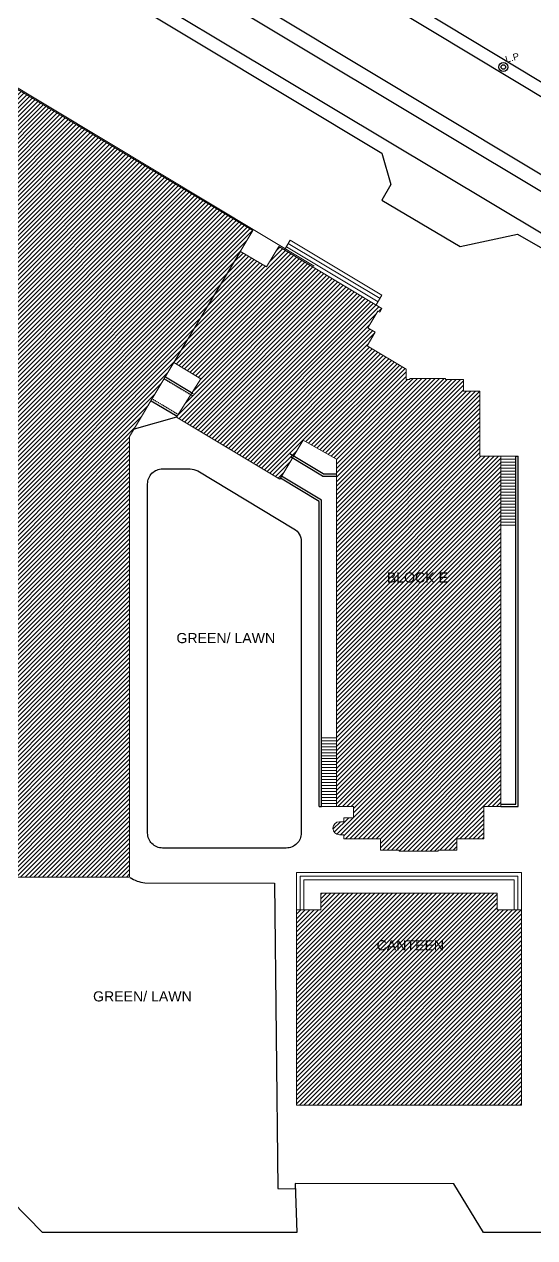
# Model space of a CAD drawing. Header units: inches. Extents: x -110725 to 51121, y 8404 to 44825.
# Drawn here: x -103258 to -101210, y 20284 to 25147 of the extents above; entities that cross this region are included whole.
import ezdxf
from ezdxf.enums import TextEntityAlignment as Align

# ---------------------------------------------------------------- set-up
doc = ezdxf.new("R2010")
doc.units = ezdxf.units.IN
doc.header["$LTSCALE"] = 0.1
doc.header["$MEASUREMENT"] = 0
doc.linetypes.add('DASHED', pattern=[0.75, 0.5, -0.25])
for name, color, linetype in [('building', 6, 'Continuous'), ('GFW', 5, 'Continuous'), ('GREEN BELT', 80, 'Continuous'), ('POLE', 7, 'Continuous'), ('road', 8, 'Continuous'), ('SEAL', 7, 'Continuous')]:
    doc.layers.add(name, color=color, linetype=linetype)
for name, color, linetype, lineweight in [('stair', 5, 'Continuous', 0), ('terj block plan', 30, 'Continuous', 0), ('TEXT', 3, 'Continuous', 0), ('WINDOW', 5, 'Continuous', 18)]:
    doc.layers.add(name, color=color, linetype=linetype, lineweight=lineweight)
doc.styles.add('as', font='arial.ttf')
doc.styles.add('MONOTXT', font='@Arial Unicode MS')
pattern_1 = [(45, (-42678.862, 12000), (-8.8388348, 8.8388348), [])]

# ---------------------------------------------------------------- blocks, each defined once
blk = doc.blocks.new('LP')
at = {"layer": 'POLE', "linetype": 'Continuous'}
for radius in [2.24, 1.12]:
    blk.add_circle((39544.58, 18392.87), radius, dxfattribs=at)
at = {"layer": 'SEAL', "color": 7, "linetype": 'Continuous', "lineweight": 25, "style": 'MONOTXT'}
blk.add_text('L.P', height=3.36, dxfattribs=at).set_placement((39550.06, 18394.6), align=Align.CENTER)

msp = doc.modelspace()

# ---------------------------------------------------------------- hatches: boundary and pattern name
at = {"layer": 'terj block plan', "linetype": 'Continuous'}
h = msp.add_hatch(dxfattribs=at)
h.set_pattern_fill('ANSI31', color=250, scale=100)
h.set_pattern_definition(pattern_1)
h.paths.add_polyline_path([(-106181.93359, 22375.85422), (-106293.03652, 22190.30912), (-106174.18858, 22119.13066), (-106341.50553, 21857.27501), (-106279.72572, 21820.27486), (-106256.60449, 21858.87796), (-106196.07669, 21822.63024), (-106286.35934, 21671.88371), (-106290.21992, 21674.19583), (-106299.4684, 21658.75349), (-105887.78451, 21412.19449), (-105878.53603, 21427.63683), (-105882.09846, 21429.77038), (-105881.62591, 21431.23581), (-105792.11392, 21580.69556), (-105729.00183, 21542.8975), (-105752.12302, 21504.29165), (-105692.92739, 21468.83918), (-105393.04065, 21969.59631), (-105297.29521, 21913.74776), (-105271.58019, 21898.29662), (-105271.58019, 21737.45053), (-105380.89269, 21737.45053), (-105380.89269, 21617.45053), (-105329.89269, 21617.45053), (-105329.89269, 21460.89746), (-105232.39269, 21460.89746), (-105232.39269, 21451.89746), (-105064.39269, 21451.89746), (-105064.39269, 21460.89746), (-104966.89269, 21460.89746), (-104966.89269, 21527.45053), (-104950.39269, 21527.45053), (-104950.39269, 21522.95053), (-104845.39269, 21522.95053), (-104845.39269, 21527.45053), (-104808.89269, 21527.45053), (-104808.89269, 21248.45053), (-104026.89269, 21248.45053), (-104026.89269, 21527.45053), (-103990.39269, 21527.45053), (-103990.39269, 21522.95053), (-103885.39269, 21522.95053), (-103885.39269, 21527.45053), (-103868.89269, 21527.45053), (-103868.89269, 21460.89746), (-103771.39269, 21460.89746), (-103771.39269, 21451.89746), (-103603.39269, 21451.89746), (-103603.39269, 21460.89746), (-103505.89269, 21460.89746), (-103505.89269, 21617.45053), (-103454.89269, 21617.45053), (-103454.89269, 21728.45053), (-102834.7655, 21728.45053), (-102834.7655, 23494.36418), (-102340.29938, 24319.92255), (-104903.74755, 25857.0419), (-105742.37073, 24454.00058), (-105612.01058, 24375.9217), (-105460.90949, 24447.24725), (-105433.51552, 24492.83848), (-105288.5427, 24406.00529), (-104815.05001, 25193.62044), (-104289.64164, 24878.92841), (-104392.14676, 24700.8616), (-103409.87137, 24112.52871), (-103553.68824, 23863.43058), (-103557.7655, 22010.34223), (-103734.6572, 21833.45053), (-103907.89269, 21833.45053), (-103907.89269, 21866.45053), (-103903.39269, 21866.45053), (-103903.39269, 22041.95053), (-103907.89269, 22041.95053), (-103907.89269, 22082.45053), (-103987.39269, 22082.45053), (-103987.39269, 22086.95053), (-104044.39269, 22086.95053), (-104044.39269, 22082.45053), (-104101.39269, 22082.45053), (-104101.39269, 22086.95053), (-104186.14269, 22086.95053), (-104186.14269, 22234.17364), (-104649.64269, 22234.17364), (-104649.64269, 22086.95053), (-104848.39269, 22086.95053), (-104848.39269, 22082.45053), (-104927.89269, 22082.45053), (-104927.89269, 21844.76308), (-105185.59938, 22000.86433), (-105110.06506, 22126.97305), (-106009.98596, 22665.99133)])
h = msp.add_hatch(dxfattribs=at)
h.set_pattern_fill('ANSI31', color=250, scale=100)
h.set_pattern_definition(pattern_1)
edge = h.paths.add_edge_path()
edge.add_line((-101975.36569, 21882.4645), (-101828.36569, 21882.4645))
edge.add_line((-101828.36569, 21882.4645), (-101828.36569, 21837.41693))
edge.add_line((-101828.36569, 21837.41693), (-101753.36569, 21837.41693))
edge.add_line((-101753.36569, 21837.41693), (-101753.36569, 21832.91693))
edge.add_line((-101753.36569, 21832.91693), (-101597.36569, 21832.91693))
edge.add_line((-101597.36569, 21832.91693), (-101597.36569, 21837.41693))
edge.add_line((-101597.36569, 21837.41693), (-101522.36569, 21837.41693))
edge.add_line((-101522.36569, 21837.41693), (-101522.36569, 21882.4645))
edge.add_line((-101522.36569, 21882.4645), (-101414.36569, 21882.4645))
edge.add_line((-101414.36569, 21882.4645), (-101414.36569, 22011.4645))
edge.add_line((-101414.36569, 22011.4645), (-101345.36569, 22011.4645))
edge.add_line((-101345.36569, 22011.4645), (-101345.36569, 23415.4645))
edge.add_line((-101345.36569, 23415.4645), (-101429.36569, 23415.4645))
edge.add_line((-101429.36569, 23415.4645), (-101429.36569, 23676.46752))
edge.add_line((-101429.36569, 23676.46752), (-101495.36569, 23676.46752))
edge.add_line((-101495.36569, 23676.46752), (-101495.36569, 23722.9645))
edge.add_line((-101495.36569, 23722.9645), (-101567.36569, 23722.9645))
edge.add_line((-101567.36569, 23722.9645), (-101567.36604, 23727.48036))
edge.add_line((-101567.36604, 23727.48036), (-101711.36569, 23727.48036))
edge.add_line((-101711.36569, 23727.48036), (-101711.36569, 23722.9645))
edge.add_line((-101711.36569, 23722.9645), (-101724.86872, 23722.9645))
edge.add_line((-101724.86872, 23722.9645), (-101724.87174, 23764.06481))
edge.add_line((-101724.87174, 23764.06481), (-101882.38869, 23858.42172))
edge.add_line((-101882.38869, 23858.42172), (-101849.94954, 23912.57821))
edge.add_line((-101849.94954, 23912.57821), (-101879.55989, 23930.31324))
edge.add_line((-101879.55989, 23930.31324), (-101839.47911, 23997.23353))
edge.add_line((-101839.47911, 23997.23353), (-101831.75812, 23992.60917))
edge.add_line((-101831.75812, 23992.60917), (-101822.50931, 24008.05131))
edge.add_line((-101822.50931, 24008.05131), (-102236.84856, 24256.21282))
edge.add_line((-102236.84856, 24256.21282), (-102286.17656, 24173.85502))
edge.add_line((-102286.17656, 24173.85502), (-102390.39797, 24236.27817))
edge.add_line((-102390.39797, 24236.27817), (-102657.07828, 23791.02994))
edge.add_line((-102657.07828, 23791.02994), (-102548.97177, 23726.29677))
edge.add_line((-102548.97177, 23726.29677), (-102646.88452, 23571.62046))
edge.add_line((-102646.88452, 23571.62046), (-102232.55069, 23323.44989))
edge.add_line((-102232.55069, 23323.44989), (-102138.47915, 23480.42359))
edge.add_line((-102138.47915, 23480.42359), (-102095.18245, 23454.49043))
edge.add_line((-102095.18245, 23454.49043), (-102005.36569, 23403.4645))
edge.add_line((-102005.36569, 23403.4645), (-102005.36569, 22011.4645))
edge.add_line((-102005.36569, 22011.4645), (-101936.36569, 22011.4645))
edge.add_line((-101936.36569, 22011.4645), (-101936.36569, 21966.4645))
edge.add_line((-101936.36569, 21966.4645), (-101975.36569, 21966.4645))
edge.add_line((-101975.36569, 21966.4645), (-101975.36569, 21950.4645))
edge.add_line((-101975.36569, 21950.4645), (-101993.36569, 21950.4645))
edge.add_arc((-101993.36569, 21924.4645), 26, 90, 270)
edge.add_line((-101993.36569, 21898.4645), (-101975.36569, 21898.4645))
edge.add_line((-101975.36569, 21898.4645), (-101975.36569, 21882.4645))
h = msp.add_hatch(dxfattribs=at)
h.set_pattern_fill('ANSI31', color=250, scale=100)
h.set_pattern_definition(pattern_1)
h.paths.add_polyline_path([(-102165.7655, 21597.56505), (-102068.2655, 21597.56505), (-102068.2655, 21665.06505), (-101360.2655, 21665.06505), (-101360.2655, 21597.56505), (-101262.7655, 21597.56505), (-101262.7655, 20814.56505), (-102165.7655, 20814.56505)])

# ---------------------------------------------------------------- linework, layer by layer
at = {"layer": 'building', "linetype": 'Continuous', "elevation": 1.07221}
for points in [[(-104791.39234, 26412.28881), (-101823.25907, 24630.21928), (-101787.06342, 24504.84813), (-101823.36362, 24442.24849), (-101508.86598, 24255.96789), (-101278.57391, 24304.89283), (-98734.21006, 22848.40715)], [(-101534.82045, 20500.23911), (-102170.61864, 20500.82781), (-102164.70794, 20304.78943), (-103185.09307, 20304.78943), (-103308.64624, 20430.91845), (-103625.48502, 20430.24295), (-103625.48502, 20430.24295), (-103751.20262, 20304.78943), (-105212.1591, 20320.29695), (-105242.02804, 20428.11378), (-105557.97725, 20425.45463), (-105557.97725, 20425.45463), (-105684.34708, 20304.75515), (-108490.37838, 20304.78943), (-108549.56241, 20712.97723), (-108553.92012, 20808.51593), (-106389.11709, 24236.25584), (-106201.85488, 24287.52208), (-106080.77531, 24472.18844), (-106117.53034, 24671.64802), (-105099.67191, 26327.892)], [(-95192.88769, 20304.78943), (-101415.546, 20304.78943), (-101534.82045, 20500.23911)]]:
    msp.add_lwpolyline(points, dxfattribs=at)
at = {"layer": 'GFW', "color": 2}
for p, q in [((-102691.44051, 23733.6565), (-102579.49958, 23666.60809)), ((-102748.79219, 23637.90482), (-102644.57224, 23575.48094)), ((-102646.88452, 23571.62046), (-102817.03831, 23523.96142)), ((-102058.28533, 23344.9645), (-102192.49772, 23425.35068)), ((-102060.77443, 23335.9645), (-102189.40128, 23413.00523)), ((-101285.36569, 22020.4645), (-101285.36569, 23415.4645)), ((-101285.36569, 23415.4645), (-101276.36569, 23415.4645)), ((-101276.36569, 22011.4645), (-101276.36569, 23415.4645)), ((-102058.28533, 23344.9645), (-102005.36569, 23344.9645)), ((-102074.36569, 23233.94999), (-102230.23877, 23327.30978)), ((-102065.36569, 23239.05031), (-102225.6142, 23335.03075)), ((-102060.77443, 23335.9645), (-102005.36569, 23335.9645)), ((-102074.36569, 22011.4645), (-102074.36569, 23233.94999)), ((-102065.36569, 22011.4645), (-102065.36569, 23239.05031)), ((-102074.36569, 22011.4645), (-102065.36569, 22011.4645)), ((-101345.36569, 22020.4645), (-101285.36569, 22020.4645)), ((-101345.36569, 22011.4645), (-101276.36569, 22011.4645))]:
    msp.add_line(p, q, dxfattribs=at)
at = {"layer": 'GFW', "linetype": 'DASHED'}
for p, q in [((-102696.06517, 23725.93559), (-102584.12415, 23658.88712)), ((-102744.16771, 23645.62584), (-102639.94767, 23583.20191))]:
    msp.add_line(p, q, dxfattribs=at)
at = {"layer": 'GREEN BELT', "linetype": 'Continuous'}
for points, elevation in [([(-106238.2142, 27959.75644), (-93529.43276, 20306.28942), (-93195.97838, 20114.87979)], 6.55238), ([(-93195.97838, 20114.87979), (-93012.02361, 20026.27814), (-92995.53473, 20014.59036), (-92999.13466, 20003.42417), (-93114.3777, 20008.92592), (-93683.60861, 20348.01523), (-106267.44161, 27910.4647)], 6.55238), ([(-102774.00957, 21706.15923), (-102253.50927, 21704.19336), (-102240.87733, 20480.70056), (-102167.37953, 20479.40266)], 3.81229)]:
    msp.add_lwpolyline(points, dxfattribs=dict(at, elevation=elevation))
at = {"layer": 'GREEN BELT', "linetype": 'Continuous', "elevation": 27.16259}
msp.add_lwpolyline([(-102175.53525, 23124.94238, -0.2636513242), (-102146.36569, 23073.46924), (-102146.36569, 21905.40873, -0.4142135624), (-102206.36569, 21845.40873), (-102702.7655, 21845.40873, -0.4142135624), (-102762.7655, 21905.40873), (-102762.7655, 23304.85978, -0.4142135624), (-102702.7655, 23364.85978), (-102592.68503, 23364.85978, -0.1357385129), (-102561.85458, 23356.33292), (-102175.53525, 23124.94238)], format="xyb", dxfattribs=at)
at = {"layer": 'GREEN BELT', "linetype": 'Continuous'}
msp.add_arc((-102759.94735, 21841.07343, 27.16259), 135.64508, 237.2813198, 264.04949821, dxfattribs=at)
at = {"layer": 'road', "linetype": 'Continuous'}
for points, elevation in [([(-93752.97041, 20083.63124), (-93978.60744, 20218.94372), (-105547.3429, 27162.757)], 4.40796), ([(-105578.38563, 27109.72141), (-93806.46279, 20058.33929)], 1.42961), ([(-105010.6424, 26513.70008), (-104928.34341, 26528.62687), (-104773.30337, 26477.02846), (-104571.2468, 26336.76517), (-95421.51878, 20864.22481), (-94809.79489, 20463.11896)], 3.21662)]:
    msp.add_lwpolyline(points, dxfattribs=dict(at, elevation=elevation))
at = {"layer": 'stair'}
for p, q in [((-102213.68548, 24242.33941), (-102190.56259, 24280.94436)), ((-102198.2702, 24268.07608), (-101830.2579, 24047.66131)), ((-102190.56259, 24280.94436), (-101822.54974, 24060.52927)), ((-102205.97781, 24255.20779), (-101837.96524, 24034.79286)), ((-101845.67252, 24021.92452), (-101822.54974, 24060.52927)), ((-101345.36569, 23415.4645), (-101285.36569, 23415.4645)), ((-101345.36569, 23403.4645), (-101285.36569, 23403.4645)), ((-101345.36569, 23391.4645), (-101285.36569, 23391.4645)), ((-101345.36569, 23379.4645), (-101285.36569, 23379.4645)), ((-101345.36569, 23367.4645), (-101285.36569, 23367.4645)), ((-101345.36569, 23355.4645), (-101285.36569, 23355.4645)), ((-101345.36569, 23343.4645), (-101285.36569, 23343.4645)), ((-101345.36569, 23331.4645), (-101285.36569, 23331.4645)), ((-101345.36569, 23319.4645), (-101285.36569, 23319.4645)), ((-101345.36569, 23307.4645), (-101285.36569, 23307.4645)), ((-101345.36569, 23295.4645), (-101285.36569, 23295.4645)), ((-101345.36569, 23283.4645), (-101285.36569, 23283.4645)), ((-101345.36569, 23271.4645), (-101285.36569, 23271.4645)), ((-101345.36569, 23259.4645), (-101285.36569, 23259.4645)), ((-101345.36569, 23247.4645), (-101285.36569, 23247.4645)), ((-101345.36569, 23235.4645), (-101285.36569, 23235.4645)), ((-101345.36569, 23223.4645), (-101285.36569, 23223.4645)), ((-101345.36569, 23211.4645), (-101285.36569, 23211.4645)), ((-101345.36569, 23199.4645), (-101285.36569, 23199.4645)), ((-101345.36569, 23187.4645), (-101285.36569, 23187.4645)), ((-101345.36569, 23175.4645), (-101285.36569, 23175.4645)), ((-101345.36569, 23163.4645), (-101285.36569, 23163.4645)), ((-101345.36569, 23151.4645), (-101285.36569, 23151.4645)), ((-101345.36569, 23139.4645), (-101285.36569, 23139.4645)), ((-102005.36569, 22287.4645), (-102065.36569, 22287.4645)), ((-102005.36569, 22275.4645), (-102065.36569, 22275.4645)), ((-102005.36569, 22263.4645), (-102065.36569, 22263.4645)), ((-102005.36569, 22251.4645), (-102065.36569, 22251.4645)), ((-102005.36569, 22239.4645), (-102065.36569, 22239.4645)), ((-102005.36569, 22227.4645), (-102065.36569, 22227.4645)), ((-102005.36569, 22215.4645), (-102065.36569, 22215.4645)), ((-102005.36569, 22203.4645), (-102065.36569, 22203.4645)), ((-102005.36569, 22191.4645), (-102065.36569, 22191.4645)), ((-102005.36569, 22179.4645), (-102065.36569, 22179.4645)), ((-102005.36569, 22167.4645), (-102065.36569, 22167.4645)), ((-102005.36569, 22155.4645), (-102065.36569, 22155.4645)), ((-102005.36569, 22143.4645), (-102065.36569, 22143.4645)), ((-102005.36569, 22131.4645), (-102065.36569, 22131.4645)), ((-102005.36569, 22119.4645), (-102065.36569, 22119.4645)), ((-102005.36569, 22107.4645), (-102065.36569, 22107.4645)), ((-102005.36569, 22095.4645), (-102065.36569, 22095.4645)), ((-102005.36569, 22083.4645), (-102065.36569, 22083.4645)), ((-102005.36569, 22071.4645), (-102065.36569, 22071.4645)), ((-102005.36569, 22059.4645), (-102065.36569, 22059.4645)), ((-102005.36569, 22047.4645), (-102065.36569, 22047.4645)), ((-102005.36569, 22035.4645), (-102065.36569, 22035.4645)), ((-102005.36569, 22023.4645), (-102065.36569, 22023.4645)), ((-102005.36569, 22011.4645), (-102065.36569, 22011.4645))]:
    msp.add_line(p, q, dxfattribs=at)
at = {"layer": 'terj block plan', "linetype": 'Continuous'}
for p, q in [((-104791.39234, 26412.28881, 1.07221), (-101823.25907, 24630.21928, 1.07221)), ((-105063.17948, 25959.6126, 1.07221), (-102095.04622, 24177.54307, 1.07221))]:
    msp.add_line(p, q, dxfattribs=at)
at = {"layer": 'terj block plan', "linetype": 'Continuous', "elevation": 27.16259}
msp.add_lwpolyline([(-103454.89269, 21728.45053), (-102834.7655, 21728.45053), (-102834.7655, 23494.36418), (-102340.29938, 24319.92255), (-104903.74755, 25857.0419)], dxfattribs=at)
at = {"layer": 'terj block plan', "linetype": 'Continuous'}
msp.add_lwpolyline([(-101975.36569, 21882.4645), (-101828.36569, 21882.4645), (-101828.36569, 21837.41693), (-101753.36569, 21837.41693), (-101753.36569, 21832.91693), (-101597.36569, 21832.91693), (-101597.36569, 21837.41693), (-101522.36569, 21837.41693), (-101522.36569, 21882.4645), (-101414.36569, 21882.4645), (-101414.36569, 22011.4645), (-101345.36569, 22011.4645), (-101345.36569, 23415.4645), (-101429.36569, 23415.4645), (-101429.36569, 23676.46752), (-101495.36569, 23676.46752), (-101495.36569, 23722.9645), (-101567.36569, 23722.9645), (-101567.36604, 23727.48036), (-101711.36569, 23727.48036), (-101711.36569, 23722.9645), (-101724.86872, 23722.9645), (-101724.87174, 23764.06481), (-101882.38869, 23858.42172), (-101849.94954, 23912.57821), (-101879.55989, 23930.31324), (-101839.47911, 23997.23353), (-101831.75812, 23992.60917), (-101822.50931, 24008.05131), (-102236.84856, 24256.21282), (-102286.17656, 24173.85502), (-102390.39797, 24236.27817), (-102657.07828, 23791.02994), (-102548.97177, 23726.29677), (-102646.88452, 23571.62046), (-102232.55069, 23323.44989), (-102138.47915, 23480.42359), (-102095.18245, 23454.49043), (-102005.36569, 23403.4645), (-102005.36569, 22011.4645), (-101936.36569, 22011.4645), (-101936.36569, 21966.4645), (-101975.36569, 21966.4645), (-101975.36569, 21950.4645), (-101993.36569, 21950.4645, 1), (-101993.36569, 21898.4645), (-101975.36569, 21898.4645)], format="xyb", close=True, dxfattribs=at)
msp.add_lwpolyline([(-102165.7655, 21597.56505), (-102068.2655, 21597.56505), (-102068.2655, 21665.06505), (-101360.2655, 21665.06505), (-101360.2655, 21597.56505), (-101262.7655, 21597.56505), (-101262.7655, 20814.56505), (-102165.7655, 20814.56505)], close=True, dxfattribs=at)
at = {"layer": 'WINDOW', "color": 2}
for p, q in [((-101262.7655, 21747.56505), (-102165.7655, 21747.56505)), ((-102165.7655, 21597.56505), (-102165.7655, 21747.56505)), ((-101262.7655, 21747.56505), (-102165.7655, 21747.56505)), ((-102165.7655, 21597.56505), (-102165.7655, 21747.56505)), ((-101262.7655, 21597.56505), (-101262.7655, 21747.56505)), ((-101262.7655, 21597.56505), (-101262.7655, 21747.56505)), ((-102165.7655, 21597.56505), (-102165.7655, 21717.56505)), ((-102165.7655, 21597.56505), (-102165.7655, 21717.56505)), ((-102165.7655, 21597.56505), (-102165.7655, 21717.56505)), ((-102165.7655, 21597.56505), (-102165.7655, 21717.56505)), ((-101277.7655, 21732.56505), (-102150.7655, 21732.56505)), ((-102150.7655, 21597.56505), (-102150.7655, 21732.56505)), ((-101277.7655, 21732.56505), (-102150.7655, 21732.56505)), ((-102150.7655, 21597.56505), (-102150.7655, 21732.56505)), ((-101292.7655, 21717.56505), (-102135.7655, 21717.56505)), ((-102135.7655, 21597.56505), (-102135.7655, 21717.56505)), ((-101292.7655, 21717.56505), (-102135.7655, 21717.56505)), ((-102135.7655, 21597.56505), (-102135.7655, 21717.56505)), ((-101292.7655, 21597.56505), (-101292.7655, 21717.56505)), ((-101292.7655, 21597.56505), (-101292.7655, 21717.56505)), ((-101277.7655, 21597.56505), (-101277.7655, 21732.56505)), ((-101277.7655, 21597.56505), (-101277.7655, 21732.56505)), ((-101262.7655, 21597.56505), (-101262.7655, 21717.56505)), ((-101262.7655, 21597.56505), (-101262.7655, 21717.56505))]:
    msp.add_line(p, q, dxfattribs=at)
at = {"layer": 'WINDOW'}
msp.add_line((-102068.2655, 21651.56505), (-102068.2655, 21597.56505), dxfattribs=at)

# ---------------------------------------------------------------- block references
at = {"layer": 'building', "linetype": 'Continuous', "xscale": 8.002064570160488, "yscale": 8.002064570160488, "zscale": 8.002064570160488, "rotation": 14.69136503644292}
msp.add_blockref('LP', (-370101.37845, -197646.34304, 13.34303), dxfattribs=at)

# ---------------------------------------------------------------- texts
at = {"layer": 'TEXT', "style": 'as'}
for s, p in [('BLOCK E', (-101803.09758, 22909.36274)), ('GREEN/ LAWN', (-102647.0588, 22666.46725)), ('CANTEEN', (-101843.96481, 21435.4386)), ('GREEN/ LAWN', (-102981.57721, 21230.54072))]:
    msp.add_text(s, height=40.5, dxfattribs=at).set_placement(p)

doc.saveas('drawing.dxf')
